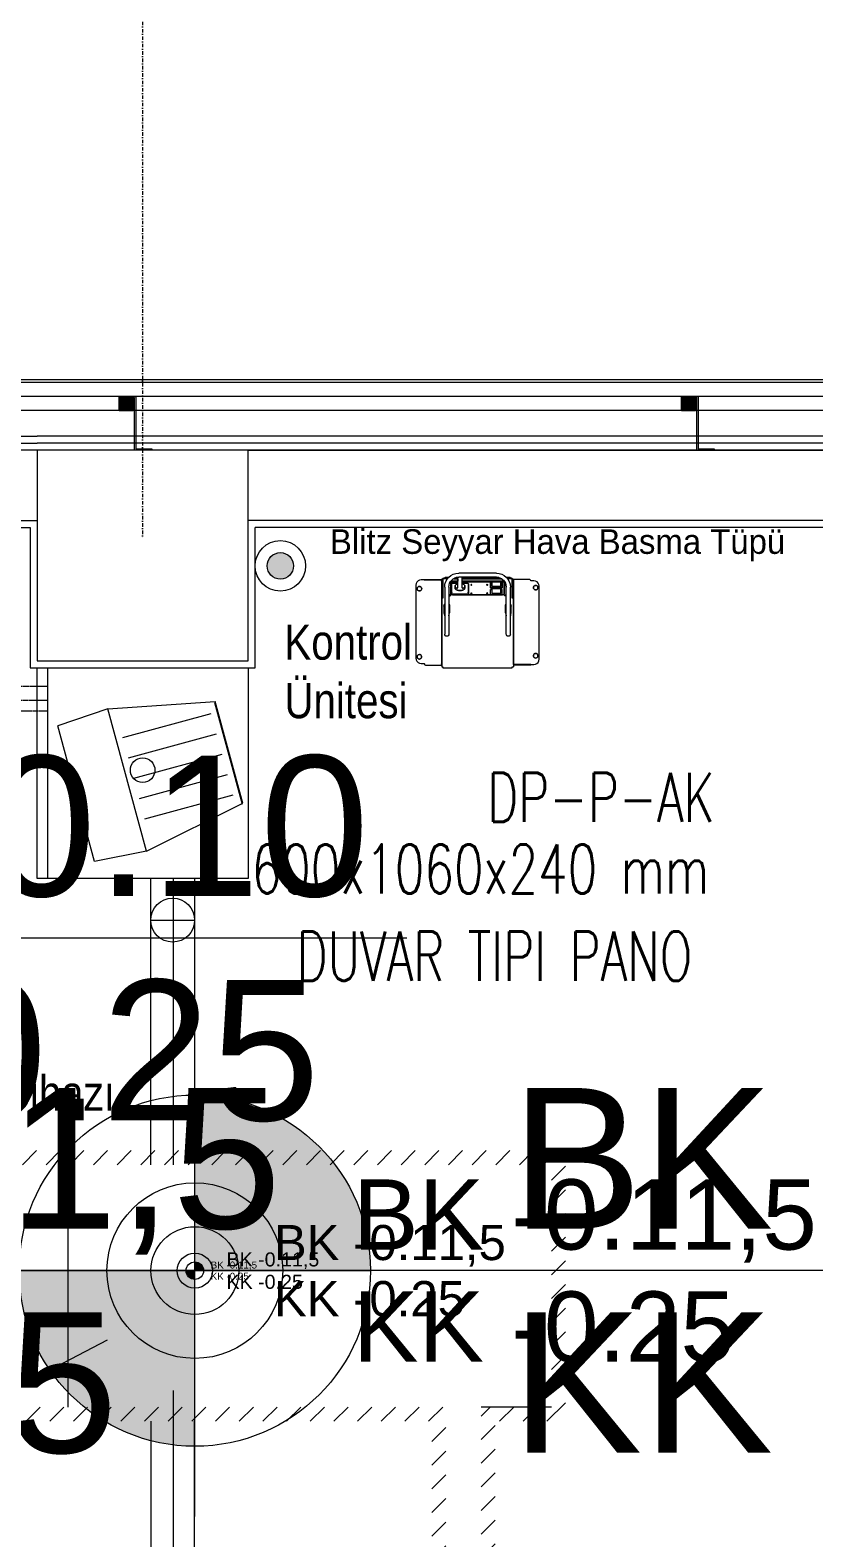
# Model space of a CAD drawing. Extents: x -1907 to 11890, y 0 to 8298.
# Drawn here: x 2473.1 to 2696, y 3476.2 to 3905.5 of the extents above; entities that cross this region are included whole.
import ezdxf
from ezdxf.enums import TextEntityAlignment as Align

# ---------------------------------------------------------------- set-up
doc = ezdxf.new("R2010")
doc.units = 0
doc.header["$MEASUREMENT"] = 0
for name, pattern in [('DASHDOT', [1, 0.5, -0.25, 0, -0.25]), ('DOT2', [0.125, 0, -0.125]), ('HIDDEN', [0.375, 0.25, -0.125])]:
    doc.linetypes.add(name, pattern=pattern)
doc.layers.get('0').update_dxf_attribs({"color": 9, "lineweight": 9})
for name, color, linetype, lineweight in [('00', 9, 'Continuous', 9), ('01', 9, 'Continuous', 9), ('06D', 9, 'Continuous', 9), ('10', 9, 'Continuous', 9), ('14', 9, 'Continuous', 9), ('20', 9, 'DOT2', 9), ('21', 9, 'Continuous', 9), ('21 @ 1 (1)', 9, 'Continuous', 9), ('21 @ 10 (1)', 9, 'Continuous', 9), ('21 @ 10 (2)', 9, 'Continuous', 9), ('21 @ 2 (1)', 9, 'Continuous', 9), ('21 @ 20', 9, 'Continuous', 9), ('21 @ 5 (1)', 9, 'Continuous', 9), ('21 @ 5 (2)', 9, 'Continuous', 9), ('24', 9, 'DASHDOT', 9), ('32-ekipman', 8, 'Continuous', 9), ('33', 9, 'BATTING', 9), ('40A', 9, 'Continuous', 9), ('E-AYDINLATMA VE PRİZ PANOSU', 7, 'Continuous', 30)]:
    doc.layers.add(name, color=color, linetype=linetype, lineweight=lineweight)
doc.styles.add('Arial', font='arial.ttf', dxfattribs={"height": 2.5})
doc.styles.add('E-YAZI', font='txttw.shx')
doc.styles.add('MuuM_TEXT-STANDART', font='ARIALN.TTF')
doc.linetypes.add('BATTING', pattern='A,0.0001,-0.1,[134,ltypeshp.shx,S=0.1,R=0,X=-0.1,Y=0],-0.2,[134,ltypeshp.shx,S=0.1,R=180,X=0.1,Y=0],-0.1', length=0.4001)

# ---------------------------------------------------------------- blocks, each defined once
blk = doc.blocks.new('0a_elevationtarget-p')
h = blk.add_hatch(color=256)
h.paths.add_polyline_path([(2.5, 0, 0.414214), (0, 2.5), (0, 0)])
h.paths.add_polyline_path([(0, 0), (-2.5, 0, 0.414214), (0, -2.5)])
blk.add_line((0, -3.5), (0, 3.5))
blk.add_lwpolyline([(16.605, 0), (-4, 0)])
blk.add_circle((0, 0), 2.5)
at = {"layer": '40A'}
blk.add_lwpolyline([(-2.5, 0), (2.5, 0)], dxfattribs=at)
at = {"style": 'Arial'}
blk.add_attdef('BITMISKOT', text='', height=2, dxfattribs=at).set_placement((4.5, 0), align=Align.BOTTOM_LEFT)
blk.add_attdef('KABAKOT', text='', height=2, dxfattribs=at).set_placement((4.5, -0.592), align=Align.TOP_LEFT)
blk = doc.blocks.new('*U955')
at = {"layer": '21 @ 1 (1)'}
blk.add_blockref('0a_elevationtarget-p', (2248.09, 3646.88), dxfattribs=at).add_auto_attribs({'BITMISKOT': 'BK +0.10', 'KABAKOT': 'KK -0.25'})
at = {"layer": '21 @ 10 (1)', "xscale": 10, "yscale": 10, "zscale": 10}
blk.add_blockref('0a_elevationtarget-p', (2248.09, 3646.88), dxfattribs=at).add_auto_attribs({'BITMISKOT': 'BK +0.10', 'KABAKOT': 'KK -0.25'})
at = {"layer": '21 @ 10 (2)', "xscale": 10, "yscale": 10, "zscale": 10}
blk.add_blockref('0a_elevationtarget-p', (2248.09, 3646.88), dxfattribs=at).add_auto_attribs({'BITMISKOT': 'BK +0.10', 'KABAKOT': 'KK -0.25'})
at = {"layer": '21 @ 2 (1)', "xscale": 2, "yscale": 2, "zscale": 2}
blk.add_blockref('0a_elevationtarget-p', (2248.09, 3646.88), dxfattribs=at).add_auto_attribs({'BITMISKOT': 'BK +0.10', 'KABAKOT': 'KK -0.25'})
at = {"layer": '21 @ 20', "xscale": 20, "yscale": 20, "zscale": 20}
blk.add_blockref('0a_elevationtarget-p', (2248.09, 3646.88), dxfattribs=at).add_auto_attribs({'BITMISKOT': 'BK +0.10', 'KABAKOT': 'KK -0.25'})
at = {"layer": '21 @ 5 (1)', "xscale": 5, "yscale": 5, "zscale": 5}
blk.add_blockref('0a_elevationtarget-p', (2248.09, 3646.88), dxfattribs=at).add_auto_attribs({'BITMISKOT': 'BK +0.10', 'KABAKOT': 'KK -0.25'})
at = {"layer": '21 @ 5 (2)', "xscale": 5, "yscale": 5, "zscale": 5}
blk.add_blockref('0a_elevationtarget-p', (2248.09, 3646.88), dxfattribs=at).add_auto_attribs({'BITMISKOT': 'BK +0.10', 'KABAKOT': 'KK -0.25'})
blk = doc.blocks.new('p-s-profil')
at = {"layer": '10'}
blk.add_lwpolyline([(9, 15.3), (4.6, 15.3), (4.6, 0.4), (0, 0.4), (0, 0), (5, 0), (5, 14.9), (9, 14.9), (9, 15.3)], dxfattribs=at)
blk.add_lwpolyline([(9, 15.3), (4.6, 15.3), (4.6, 0.4), (0, 0.4), (0, 0), (5, 0), (5, 14.9), (9, 14.9), (9, 15.3)], dxfattribs=at)
blk = doc.blocks.new('p-kutu_profil_40x40')
h = blk.add_hatch(color=256)
h.dxf.hatch_style = 1
h.paths.add_polyline_path([(0, 0), (4, 0), (4, 4), (0, 4)])
h = blk.add_hatch(color=255)
h.dxf.hatch_style = 1
h.paths.add_polyline_path([(0, 0), (4, 0), (4, 4), (0, 4)])
blk.add_lwpolyline([(0, 0), (4, 0), (4, 4), (0, 4)], close=True)
at = {"layer": '10'}
for points in [[(0, 4), (4, 4), (4, 0), (0, 0)], [(0, 4), (4, 4), (4, 0), (0, 0)], [(0, 0), (4, 0), (4, 4), (0, 4)], [(0.3, 3.7), (3.7, 3.7), (3.7, 0.3), (0.3, 0.3)], [(0.3, 3.7), (3.7, 3.7), (3.7, 0.3), (0.3, 0.3)]]:
    blk.add_lwpolyline(points, close=True, dxfattribs=at)
blk = doc.blocks.new('p-mekanik_arackabul_eleman2')
for p, q in [((-24.75, 26.24), (-24.67, 26.74)), ((-24.75, 25.57), (-24.75, 26.24)), ((-23.25, 27.74), (-2.45, 27.75)), ((-22.86, 26.96), (-22.9, 26.74)), ((-21.64, 26.53), (-21.6, 26.74)), ((-3.46, 26.96), (-3.5, 26.75)), ((-2.24, 26.54), (-2.2, 26.75)), ((-0.95, 26.25), (-0.95, 25.43)), ((-24.75, 25.35), (-24.9, 25.35)), ((-24.9, 25.35), (-24.9, 20.32)), ((-24.75, 25.38), (-24.75, 25.57)), ((-24.72, 20.4), (-24.75, 25.38)), ((-24.75, 25.34), (-24.75, 20.4)), ((-0.95, 25.43), (-0.95, 25.34)), ((-0.5, 24.9), (-0.5, 20.4)), ((-25.4, 18.49), (-25.4, 19.45)), ((-25.1, 20.1), (-19.54, 20.1)), ((-25.1, 18.74), (-25.1, 20.1)), ((-24.8, 20.4), (0, 20.4)), ((-24.8, 20.4), (-24.8, 20.2)), ((-24.8, 20.2), (-19.54, 20.2)), ((-24.41, 17.3), (-24.41, 15.85)), ((-24.4, 20.45), (-0.9, 20.45)), ((-24.24, 17.3), (-24.24, 15.85)), ((-24.16, 17.45), (-24.16, 15.85)), ((-20.82, 17.8), (-24.14, 17.8)), ((-23.69, 15.95), (-23.69, 17.51)), ((-23.59, 17.6), (-20.68, 17.6)), ((-22.7, 19.55), (-9.31, 19.55)), ((-22.7, 18.35), (-9.3, 18.35)), ((-20.68, 12.8), (-20.68, 17.6)), ((-20.55, 3.1), (-20.55, 17.3)), ((-20.31, 18.24), (-20.31, 18.16)), ((-20.28, 17.99), (-20.25, 17.95)), ((-19.54, 20.1), (-19.54, 20.4)), ((-17.3, 19.75), (-15.4, 19.75)), ((-17.3, 18.15), (-15.4, 18.15)), ((-15.4, 19.55), (-15.4, 19.75)), ((-15.4, 19.75), (-14.5, 19.55)), ((-15.4, 18.15), (-15.4, 18.35)), ((-14.5, 18.35), (-15.4, 18.15)), ((0, 20.4), (0, 20.1)), ((0, 20.1), (0.3, 20.1)), ((0.3, 20.1), (0.3, 0.3)), ((-26.7, 4.85), (-26.7, 15.55)), ((-25.5, 4.85), (-25.5, 15.55)), ((-22.57, 14.55), (-25.5, 14.55)), ((-22.57, 15.85), (-25.47, 15.85)), ((-25.4, 15.85), (-25.4, 16.25)), ((-25.4, 4.15), (-25.4, 14.55)), ((-25.1, 15.85), (-25.1, 16.99)), ((-25.1, 3.41), (-25.1, 14.55)), ((-24.41, 14.55), (-24.41, 3.1)), ((-24.24, 14.55), (-24.24, 3.1)), ((-24.16, 14.55), (-24.16, 6.1)), ((-23.69, 12.89), (-23.69, 14.45)), ((-22.48, 16.6), (-22.98, 16.6)), ((-22.48, 13.8), (-22.98, 13.8)), ((-23.59, 12.8), (-20.68, 12.8)), ((-24.24, 6.06), (-24.24, 6.05)), ((-24.24, 3.65), (-24.24, 6.05)), ((-24.19, 6.1), (-22.95, 6.1)), ((-24.04, 6.49), (-24.04, 6.1)), ((-22.46, 6.5), (-24.03, 6.5)), ((-22.92, 3.65), (-22.92, 6.05)), ((-22.46, 6.5), (-22.46, 3.2)), ((-22.21, 6.06), (-22.21, 6.05)), ((-22.21, 3.65), (-22.21, 6.05)), ((-22.16, 6.1), (-20.92, 6.1)), ((-20.55, 6.5), (-22.01, 6.5)), ((-22.01, 6.49), (-22.01, 6.1)), ((-20.9, 3.65), (-20.9, 6.05)), ((-25.4, 0.95), (-25.4, 1.91)), ((-25.1, 0.3), (-25.1, 1.66)), ((-19.54, 0.3), (-25.1, 0.3)), ((-24.9, -4.5), (-24.9, 0.08)), ((-24.8, 0.2), (-19.54, 0.2)), ((-24.8, 0), (-24.8, 0.2)), ((-24.8, 0), (0, 0)), ((-24.19, 3.6), (-22.95, 3.6)), ((-24.16, 3.6), (-24.16, 2.95)), ((-24.14, 2.6), (-20.82, 2.6)), ((-23.98, 2.6), (-24.06, 2.62)), ((-24.04, 3.6), (-24.04, 3.21)), ((-22.46, 3.2), (-24.03, 3.2)), ((-9.3, 2.05), (-22.7, 2.05)), ((-9.3, 0.85), (-22.7, 0.85)), ((-22.16, 3.6), (-20.92, 3.6)), ((-22.01, 3.6), (-22.01, 3.21)), ((-20.55, 3.2), (-22.01, 3.2)), ((-20.31, 2.24), (-20.31, 2.16)), ((-19.54, 0), (-19.54, 0.3)), ((-15.4, 2.25), (-17.3, 2.25)), ((-15.4, 0.65), (-17.3, 0.65)), ((-15.4, 2.25), (-15.4, 2.05)), ((-15.4, 2.25), (-14.5, 2.05)), ((-15.4, 0.85), (-15.4, 0.65)), ((-14.5, 0.85), (-15.4, 0.65)), ((-0.5, -4.95), (-0.5, 0)), ((0.3, 0.3), (0, 0.3)), ((0, 0.3), (0, 0)), ((-0.9, -0.05), (-24.4, -0.05)), ((-0.68, -0.02), (-0.65, -4.98)), ((-0.65, -4.94), (-0.65, -0.02)), ((-24.45, -5.03), (-24.45, -4.94)), ((-24.45, -5.85), (-24.45, -5.03)), ((-23.16, -6.14), (-23.2, -6.35)), ((-2.15, -7.34), (-22.95, -7.35)), ((-21.94, -6.56), (-21.9, -6.35)), ((-3.76, -6.13), (-3.8, -6.34)), ((-2.54, -6.56), (-2.5, -6.34)), ((-0.65, -5.84), (-0.73, -6.34)), ((-0.65, -4.95), (-0.5, -4.95)), ((-0.65, -4.98), (-0.65, -5.17)), ((-0.65, -5.17), (-0.65, -5.84))]:
    blk.add_line(p, q)
for points in [[(-24.67, 26.74), (-24.46, 27.12), (-24.13, 27.46), (-23.71, 27.67), (-23.25, 27.74)], [(-22.9, 26.74), (-22.87, 26.54), (-22.78, 26.36), (-22.63, 26.22), (-22.45, 26.13), (-22.25, 26.09), (-22.05, 26.13), (-21.87, 26.22), (-21.72, 26.36), (-21.64, 26.53)], [(-21.6, 26.74), (-21.63, 26.94), (-21.72, 27.13), (-21.87, 27.27), (-22.05, 27.36), (-22.25, 27.39), (-22.45, 27.36), (-22.63, 27.27), (-22.78, 27.13), (-22.86, 26.96)], [(-3.5, 26.75), (-3.47, 26.55), (-3.38, 26.37), (-3.23, 26.22), (-3.05, 26.13), (-2.85, 26.1), (-2.65, 26.13), (-2.47, 26.22), (-2.33, 26.37), (-2.24, 26.54)], [(-2.2, 26.75), (-2.23, 26.95), (-2.33, 27.13), (-2.47, 27.28), (-2.65, 27.37), (-2.85, 27.4), (-3.05, 27.37), (-3.23, 27.28), (-3.38, 27.13), (-3.46, 26.96)], [(-2.45, 27.75), (-1.99, 27.68), (-1.57, 27.46), (-1.24, 27.13), (-1.02, 26.71), (-0.95, 26.25)], [(-0.95, 25.34), (-0.81, 25.32), (-0.69, 25.26), (-0.59, 25.16), (-0.52, 25.04), (-0.5, 24.9)], [(-24.41, 17.3), (-24.4, 17.45), (-24.36, 17.59), (-24.3, 17.7), (-24.23, 17.78), (-24.14, 17.8)], [(-24.24, 17.3), (-24.23, 17.45), (-24.19, 17.59), (-24.13, 17.7)], [(-24.11, 17.73), (-24.14, 17.6), (-24.16, 17.45)], [(-24.13, 17.7), (-24.06, 17.78), (-23.98, 17.8)], [(-23.69, 17.51), (-23.68, 17.53), (-23.67, 17.56), (-23.65, 17.58), (-23.63, 17.6), (-23.59, 17.6)], [(-23.66, 17.4), (-23.68, 17.45), (-23.69, 17.5), (-23.69, 17.51)], [(-21.3, 17.4), (-21.26, 17.45), (-21.22, 17.5), (-21.18, 17.53), (-21.14, 17.56), (-21.1, 17.58), (-21.06, 17.6), (-21.02, 17.6)], [(-20.82, 17.8), (-20.74, 17.78), (-20.66, 17.7), (-20.6, 17.59), (-20.56, 17.45), (-20.55, 17.3)], [(-20.47, 18.35), (-20.49, 18.31), (-20.5, 18.2)], [(-20.5, 18.2), (-20.49, 18.09), (-20.45, 17.99), (-20.4, 17.92), (-20.34, 17.9)], [(-20.34, 17.9), (-20.28, 17.92), (-20.22, 17.99), (-20.19, 18.09), (-20.18, 18.2)], [(-20.3, 18.35), (-20.32, 18.31), (-20.33, 18.2)], [(-20.33, 18.2), (-20.32, 18.09), (-20.28, 17.99)], [(-20.29, 18.35), (-20.3, 18.31), (-20.31, 18.24)], [(-20.31, 18.16), (-20.3, 18.09), (-20.28, 18.02), (-20.25, 17.97), (-20.24, 17.96)], [(-20.18, 18.2), (-20.19, 18.31), (-20.2, 18.35)], [(-23.53, 16.15), (-23.58, 16.08), (-23.62, 16.01), (-23.68, 15.96), (-23.73, 15.91), (-23.79, 15.88), (-23.85, 15.86), (-23.9, 15.85)], [(-23.53, 14.25), (-23.58, 14.32), (-23.62, 14.39), (-23.68, 14.44), (-23.73, 14.49), (-23.79, 14.52), (-23.85, 14.54), (-23.9, 14.55)], [(-23.66, 13), (-23.68, 12.95), (-23.69, 12.9), (-23.69, 12.89)], [(-23.69, 12.89), (-23.68, 12.87), (-23.67, 12.84), (-23.65, 12.82), (-23.63, 12.8), (-23.59, 12.8)], [(-23.53, 16.15), (-23.46, 16.28), (-23.38, 16.39), (-23.28, 16.48), (-23.19, 16.55), (-23.09, 16.59), (-22.98, 16.6)], [(-22.98, 13.8), (-23.09, 13.81), (-23.19, 13.85), (-23.28, 13.92), (-23.38, 14.01), (-23.46, 14.12), (-23.53, 14.25)], [(-22.98, 16.6), (-22.88, 16.59), (-22.78, 16.55), (-22.68, 16.48), (-22.59, 16.39), (-22.51, 16.28), (-22.43, 16.15)], [(-22.43, 14.25), (-22.51, 14.12), (-22.59, 14.01), (-22.68, 13.92), (-22.78, 13.85), (-22.88, 13.81), (-22.98, 13.8)], [(-22.43, 16.15), (-22.41, 16.08), (-22.4, 16.01), (-22.41, 15.96), (-22.44, 15.91), (-22.47, 15.88), (-22.52, 15.86), (-22.57, 15.85)], [(-22.43, 14.25), (-22.41, 14.32), (-22.4, 14.39), (-22.41, 14.44), (-22.44, 14.49), (-22.47, 14.52), (-22.52, 14.54), (-22.57, 14.55)], [(-22.48, 16.6), (-22.36, 16.58), (-22.24, 16.53), (-22.14, 16.45), (-22.04, 16.33), (-21.95, 16.19), (-21.87, 16.02), (-21.81, 15.84), (-21.76, 15.63), (-21.74, 15.42)], [(-22.24, 13.87), (-22.36, 13.82), (-22.48, 13.8)], [(-21.74, 15.42), (-21.73, 15.2), (-21.74, 14.98), (-21.76, 14.77), (-21.81, 14.56), (-21.87, 14.38), (-21.95, 14.21), (-22.04, 14.07), (-22.14, 13.95), (-22.24, 13.87)], [(-21.3, 13), (-21.26, 12.95), (-21.22, 12.9), (-21.18, 12.87), (-21.14, 12.84), (-21.1, 12.82), (-21.06, 12.8), (-21.02, 12.8)], [(-23.35, 12.08), (-23.36, 12.08), (-23.39, 12.06), (-23.4, 12.03), (-23.42, 11.99), (-23.42, 11.95)], [(-23.42, 11.95), (-23.42, 11.91), (-23.4, 11.87), (-23.39, 11.84), (-23.36, 11.82), (-23.35, 11.82)], [(-23.28, 11.95), (-23.29, 11.99), (-23.3, 12.03), (-23.32, 12.06), (-23.34, 12.08), (-23.35, 12.08)], [(-23.35, 11.82), (-23.34, 11.82), (-23.32, 11.84), (-23.3, 11.87), (-23.29, 11.91), (-23.28, 11.95)], [(-20.94, 12.08), (-20.95, 12.08), (-20.97, 12.06), (-20.99, 12.03), (-21, 11.99), (-21.01, 11.95)], [(-21.01, 11.95), (-21, 11.91), (-20.99, 11.87), (-20.97, 11.84), (-20.95, 11.82), (-20.94, 11.82)], [(-20.87, 11.95), (-20.87, 11.99), (-20.88, 12.03), (-20.9, 12.06), (-20.93, 12.08), (-20.94, 12.08)], [(-20.94, 11.82), (-20.93, 11.82), (-20.9, 11.84), (-20.88, 11.87), (-20.87, 11.91), (-20.87, 11.95)], [(-24.19, 6.1), (-24.2, 6.1), (-24.21, 6.09), (-24.22, 6.08), (-24.23, 6.07), (-24.24, 6.06)], [(-24.03, 6.5), (-24.04, 6.5), (-24.04, 6.5), (-24.04, 6.49), (-24.04, 6.49)], [(-24.04, 6.49), (-24.04, 6.49), (-24.04, 6.48)], [(-23.35, 7.58), (-23.36, 7.58), (-23.39, 7.56), (-23.4, 7.53), (-23.42, 7.49), (-23.42, 7.45)], [(-23.42, 7.45), (-23.42, 7.41), (-23.4, 7.37), (-23.39, 7.34), (-23.36, 7.32), (-23.35, 7.32)], [(-23.28, 7.45), (-23.29, 7.49), (-23.3, 7.53), (-23.32, 7.56), (-23.34, 7.58), (-23.35, 7.58)], [(-23.35, 7.32), (-23.34, 7.32), (-23.32, 7.34), (-23.3, 7.37), (-23.29, 7.41), (-23.28, 7.45)], [(-22.95, 6.1), (-22.94, 6.1), (-22.93, 6.09), (-22.93, 6.08), (-22.92, 6.07), (-22.92, 6.05)], [(-22.69, 6.5), (-22.7, 6.5), (-22.7, 6.5), (-22.71, 6.49), (-22.72, 6.49), (-22.72, 6.48)], [(-22.16, 6.1), (-22.17, 6.1), (-22.19, 6.09), (-22.2, 6.08), (-22.21, 6.07), (-22.21, 6.06)], [(-22.01, 6.5), (-22.01, 6.5), (-22.01, 6.5), (-22.01, 6.49), (-22.01, 6.49)], [(-22.01, 6.49), (-22.01, 6.49), (-22.01, 6.48)], [(-20.94, 7.58), (-20.95, 7.58), (-20.97, 7.56), (-20.99, 7.53), (-21, 7.49), (-21.01, 7.45)], [(-21.01, 7.45), (-21, 7.41), (-20.99, 7.37), (-20.97, 7.34), (-20.95, 7.32), (-20.94, 7.32)], [(-20.87, 7.45), (-20.87, 7.49), (-20.88, 7.53), (-20.9, 7.56), (-20.93, 7.58), (-20.94, 7.58)], [(-20.94, 7.32), (-20.93, 7.32), (-20.9, 7.34), (-20.88, 7.37), (-20.87, 7.41), (-20.87, 7.45)], [(-20.92, 6.1), (-20.91, 6.1), (-20.91, 6.09), (-20.9, 6.08), (-20.9, 6.07), (-20.9, 6.05)], [(-20.66, 6.5), (-20.67, 6.5), (-20.68, 6.5), (-20.68, 6.49), (-20.69, 6.49), (-20.69, 6.48)], [(-24.14, 2.6), (-24.23, 2.62), (-24.3, 2.7), (-24.36, 2.81), (-24.4, 2.95), (-24.41, 3.1)], [(-24.19, 3.6), (-24.2, 3.6), (-24.21, 3.61), (-24.22, 3.62), (-24.23, 3.63), (-24.24, 3.64), (-24.24, 3.65)], [(-24.06, 2.62), (-24.13, 2.7), (-24.19, 2.81), (-24.23, 2.95), (-24.24, 3.1)], [(-24.16, 2.95), (-24.14, 2.8), (-24.11, 2.67)], [(-24.04, 3.21), (-24.04, 3.21), (-24.04, 3.22)], [(-24.03, 3.2), (-24.04, 3.2), (-24.04, 3.2), (-24.04, 3.21), (-24.04, 3.21)], [(-22.92, 3.65), (-22.92, 3.63), (-22.93, 3.62), (-22.93, 3.61), (-22.94, 3.6), (-22.95, 3.6)], [(-22.69, 3.2), (-22.7, 3.2), (-22.7, 3.2), (-22.71, 3.21), (-22.72, 3.21), (-22.72, 3.22)], [(-22.16, 3.6), (-22.17, 3.6), (-22.19, 3.61), (-22.2, 3.62), (-22.21, 3.63), (-22.21, 3.64), (-22.21, 3.65)], [(-22.01, 3.21), (-22.01, 3.21), (-22.01, 3.22)], [(-22.01, 3.2), (-22.01, 3.2), (-22.01, 3.2), (-22.01, 3.21), (-22.01, 3.21)], [(-20.9, 3.65), (-20.9, 3.63), (-20.9, 3.62), (-20.91, 3.61), (-20.91, 3.6), (-20.92, 3.6)], [(-20.55, 3.1), (-20.56, 2.95), (-20.6, 2.81), (-20.66, 2.7), (-20.74, 2.62), (-20.82, 2.6)], [(-20.66, 3.2), (-20.67, 3.2), (-20.68, 3.2), (-20.68, 3.21), (-20.69, 3.21), (-20.69, 3.22)], [(-20.34, 2.5), (-20.4, 2.48), (-20.45, 2.41), (-20.49, 2.31), (-20.5, 2.2)], [(-20.5, 2.2), (-20.49, 2.09), (-20.47, 2.05)], [(-20.18, 2.2), (-20.19, 2.31), (-20.22, 2.41), (-20.28, 2.48), (-20.34, 2.5)], [(-20.25, 2.45), (-20.28, 2.41), (-20.32, 2.31), (-20.33, 2.2)], [(-20.33, 2.2), (-20.32, 2.09), (-20.3, 2.05)], [(-20.24, 2.44), (-20.25, 2.43), (-20.28, 2.38), (-20.3, 2.31), (-20.31, 2.24)], [(-20.31, 2.16), (-20.3, 2.09), (-20.29, 2.05)], [(-20.2, 2.05), (-20.19, 2.09), (-20.18, 2.2)], [(-24.45, -4.94), (-24.59, -4.92), (-24.71, -4.86), (-24.81, -4.76), (-24.88, -4.64), (-24.9, -4.5)], [(-22.95, -7.35), (-23.41, -7.28), (-23.83, -7.06), (-24.16, -6.73), (-24.38, -6.31), (-24.45, -5.85)], [(-23.2, -6.35), (-23.17, -6.55), (-23.08, -6.73), (-22.93, -6.88), (-22.75, -6.97), (-22.55, -7), (-22.35, -6.97), (-22.17, -6.88), (-22.02, -6.73), (-21.94, -6.56)], [(-21.9, -6.35), (-21.93, -6.15), (-22.02, -5.97), (-22.17, -5.82), (-22.35, -5.73), (-22.55, -5.7), (-22.75, -5.73), (-22.93, -5.82), (-23.08, -5.97), (-23.16, -6.14)], [(-3.8, -6.34), (-3.77, -6.54), (-3.67, -6.73), (-3.53, -6.87), (-3.35, -6.96), (-3.15, -6.99), (-2.95, -6.96), (-2.77, -6.87), (-2.62, -6.73), (-2.54, -6.56)], [(-2.5, -6.34), (-2.53, -6.14), (-2.62, -5.96), (-2.77, -5.82), (-2.95, -5.73), (-3.15, -5.69), (-3.35, -5.73), (-3.53, -5.82), (-3.67, -5.96), (-3.76, -6.13)], [(-0.73, -6.34), (-0.94, -6.72), (-1.27, -7.06), (-1.69, -7.27), (-2.15, -7.34)]]:
    blk.add_lwpolyline(points)
for points in [[(-22.86, 26.96), (-22.78, 27.13), (-22.63, 27.27), (-22.45, 27.36), (-22.25, 27.39), (-22.05, 27.36), (-21.87, 27.27), (-21.72, 27.13), (-21.63, 26.94), (-21.6, 26.74), (-21.64, 26.53), (-21.72, 26.36), (-21.87, 26.22), (-22.05, 26.13), (-22.25, 26.09), (-22.45, 26.13), (-22.63, 26.22), (-22.78, 26.36), (-22.87, 26.54), (-22.9, 26.74)], [(-3.5, 26.75), (-3.46, 26.96), (-3.38, 27.13), (-3.23, 27.28), (-3.05, 27.37), (-2.85, 27.4), (-2.65, 27.37), (-2.47, 27.28), (-2.33, 27.13), (-2.23, 26.95), (-2.2, 26.75), (-2.24, 26.54), (-2.33, 26.37), (-2.47, 26.22), (-2.65, 26.13), (-2.85, 26.1), (-3.05, 26.13), (-3.23, 26.22), (-3.38, 26.37), (-3.47, 26.55)], [(-24.06, 17.78), (-24.13, 17.7), (-24.22, 17.53), (-24.23, 17.45), (-24.17, 17.67), (-24.11, 17.73), (-24.1, 17.77), (-24.1, 17.76)], [(-23.59, 17.6), (-20.68, 17.6), (-20.68, 12.8), (-23.68, 12.8), (-23.69, 12.92), (-23.69, 12.93), (-23.69, 14.45), (-23.73, 14.49), (-23.82, 14.54), (-23.85, 14.54), (-23.73, 14.5), (-23.6, 14.36), (-23.53, 14.25), (-23.46, 14.12), (-23.38, 14.01), (-23.28, 13.92), (-23.19, 13.85), (-23.09, 13.81), (-22.98, 13.8), (-22.88, 13.81), (-22.78, 13.85), (-22.68, 13.92), (-22.59, 14.01), (-22.51, 14.12), (-22.43, 14.25), (-22.41, 14.32), (-22.4, 14.39), (-22.41, 14.44), (-22.46, 14.54), (-22.52, 14.54), (-22.42, 14.5), (-22.39, 14.36), (-22.43, 14.25), (-22.54, 14.05), (-22.73, 13.87), (-22.91, 13.8), (-22.48, 13.8), (-22.36, 13.82), (-22.24, 13.87), (-22.14, 13.95), (-22.04, 14.07), (-21.95, 14.21), (-21.87, 14.38), (-21.81, 14.56), (-21.76, 14.77), (-21.74, 14.98), (-21.73, 15.2), (-21.74, 15.42), (-21.76, 15.63), (-21.81, 15.84), (-21.87, 16.02), (-21.95, 16.19), (-22.04, 16.33), (-22.14, 16.45), (-22.24, 16.53), (-22.36, 16.58), (-22.48, 16.6), (-22.91, 16.6), (-22.73, 16.53), (-22.54, 16.35), (-22.41, 16.11), (-22.39, 15.95), (-22.44, 15.91), (-22.41, 15.96), (-22.4, 16.01), (-22.41, 16.08), (-22.43, 16.15), (-22.51, 16.28), (-22.59, 16.39), (-22.68, 16.48), (-22.78, 16.55), (-22.88, 16.59), (-22.98, 16.6), (-23.09, 16.59), (-23.19, 16.55), (-23.28, 16.48), (-23.38, 16.39), (-23.46, 16.28), (-23.53, 16.15), (-23.6, 16.04), (-23.73, 15.9), (-23.79, 15.88), (-23.73, 15.91), (-23.69, 15.95), (-23.69, 17.59)], [(-21.14, 17.56), (-21.18, 17.53), (-21.25, 17.48), (-21.26, 17.45), (-21.19, 17.54)], [(-20.31, 18.24), (-20.31, 18.16), (-20.3, 18.09), (-20.28, 18.02), (-20.25, 17.97), (-20.24, 17.96), (-20.22, 17.99), (-20.19, 18.09), (-20.17, 18.26), (-20.19, 18.31), (-20.17, 18.14), (-20.24, 17.94), (-20.37, 17.89), (-20.48, 18.02), (-20.49, 18.09), (-20.45, 17.99), (-20.4, 17.92), (-20.34, 17.9), (-20.28, 17.92), (-20.26, 17.94), (-20.34, 18.14), (-20.32, 18.31), (-20.29, 18.38)], [(-20.47, 18.35), (-20.48, 18.35), (-20.49, 18.31)], [(-21.22, 12.9), (-21.14, 12.83), (-21.1, 12.82), (-21.19, 12.86)], [(-23.26, 11.98), (-23.3, 11.87), (-23.35, 11.78), (-23.44, 11.92), (-23.4, 12.03), (-23.35, 12.12)], [(-20.94, 11.78), (-21.03, 11.92), (-20.99, 12.03), (-20.94, 12.12), (-20.85, 11.98), (-20.88, 11.87)], [(-24.24, 3.6), (-24.24, 3.6), (-24.24, 3.65), (-24.24, 3.64), (-24.23, 3.63), (-24.22, 3.62), (-24.21, 3.61), (-24.2, 3.6), (-24.19, 3.6), (-22.95, 3.6), (-22.94, 3.6), (-22.93, 3.61), (-22.93, 3.62), (-22.92, 3.64), (-22.92, 3.65), (-22.93, 3.6), (-24.04, 3.6), (-24.04, 3.21), (-24.04, 3.2), (-24.04, 3.2), (-24.03, 3.2), (-22.46, 3.2), (-22.46, 6.5), (-24.03, 6.5), (-24.04, 6.5), (-24.04, 6.49), (-24.04, 6.49), (-24.04, 6.5), (-22.46, 6.5), (-22.46, 3.2), (-24.04, 3.2), (-24.04, 3.6), (-24.16, 3.6), (-24.16, 3.56), (-24.24, 3.63)], [(-24.16, 6.1), (-24.16, 6.14), (-24.2, 6.1)], [(-23.26, 7.48), (-23.3, 7.37), (-23.35, 7.28), (-23.44, 7.42), (-23.4, 7.53), (-23.35, 7.62)], [(-22.01, 6.5), (-22.01, 6.5), (-22.01, 6.5), (-22.01, 6.49), (-22.01, 6.49), (-22.01, 6.1), (-20.9, 6.1), (-20.9, 3.6), (-22.01, 3.6), (-22.01, 3.21), (-22.01, 3.2), (-22.01, 3.2), (-22.01, 3.2), (-22.01, 3.2), (-22.01, 3.6), (-22.21, 3.6), (-22.21, 6.1), (-22.01, 6.1), (-22.01, 6.49), (-22.01, 6.5)], [(-20.85, 7.48), (-20.88, 7.37), (-20.94, 7.28), (-21.03, 7.42), (-20.99, 7.53), (-20.94, 7.62)], [(-24.1, 2.64), (-24.06, 2.62), (-24.11, 2.67)], [(-20.4, 2.48), (-20.45, 2.41), (-20.49, 2.31), (-20.5, 2.14), (-20.49, 2.09), (-20.5, 2.26), (-20.43, 2.46)], [(-20.24, 2.44), (-20.25, 2.45), (-20.26, 2.44), (-20.28, 2.38)], [(-22.55, -5.7), (-22.35, -5.73), (-22.17, -5.82), (-22.02, -5.97), (-21.93, -6.15), (-21.9, -6.35), (-21.94, -6.56), (-22.02, -6.73), (-22.17, -6.88), (-22.35, -6.97), (-22.55, -7), (-22.75, -6.97), (-22.93, -6.88), (-23.08, -6.73), (-23.17, -6.55), (-23.2, -6.35), (-23.16, -6.14), (-23.08, -5.97), (-22.93, -5.82), (-22.75, -5.73)], [(-3.53, -5.82), (-3.35, -5.73), (-3.15, -5.69), (-2.95, -5.73), (-2.77, -5.82), (-2.62, -5.96), (-2.53, -6.14), (-2.5, -6.34), (-2.54, -6.56), (-2.62, -6.73), (-2.77, -6.87), (-2.95, -6.96), (-3.15, -6.99), (-3.35, -6.96), (-3.53, -6.87), (-3.67, -6.73), (-3.77, -6.54), (-3.8, -6.34), (-3.76, -6.13), (-3.67, -5.96)]]:
    blk.add_lwpolyline(points, close=True)
for points in [[(-24.75, 25.31), (-24.72, 20.4, -0.082209), (-24.4, 20.45), (-24.4, 20.45), (-19.54, 20.45), (-19.54, 20.2), (-24.8, 20.2), (-24.8, 20.4), (-24.75, 25.34)], [(-25.1, 16.99), (-25.1, 15.85), (-24.41, 15.85), (-24.41, 17.3), (-24.39, 17.53), (-24.27, 17.76), (-24.14, 17.8), (-20.76, 17.8), (-20.62, 17.67), (-20.56, 17.45), (-20.55, 17.3), (-20.55, 3.1), (-20.57, 2.86), (-20.69, 2.64), (-20.82, 2.6), (-24.2, 2.6), (-24.34, 2.73), (-24.4, 2.95), (-24.41, 3.1), (-24.41, 14.55), (-25.1, 14.55), (-25.1, 3.41, 0.263265), (-22.7, 2.05), (-22.7, 2.05, -0.414214), (-25.5, 4.85), (-25.5, 15.55, -0.136106)], [(-17.83, 19.55, -0.182676), (-17.3, 19.75), (-17.3, 19.75), (-15.4, 19.75), (-14.5, 19.55)], [(-14.5, 0.85), (-15.4, 0.65), (-15.4, 0.85), (-17.83, 0.85, 0.182676), (-17.3, 0.65), (-17.3, 0.65, -0.182676), (-17.83, 0.85)], [(-0.65, -0.02), (-0.65, -4.91), (-0.68, -0.02, -0.056099), (-0.9, -0.05), (-0.9, -0.05, 0.063254)]]:
    blk.add_lwpolyline(points, format="xyb", close=True)
for centre, radius, start, end in [((-22.7, 15.55), 4, 90, 180), ((-22.7, 15.55), 2.8, 90, 180), ((-24.4, 19.45), 1, 113.7864, 180), ((-24.4, 19.45), 1, 90, 107.3759), ((-17.3, 18.95), 0.8, 90, 131.3797), ((-17.3, 18.95), 0.8, 228.5483, 270), ((-9.3, 18.95), 0.6, 270, 90), ((-0.9, 19.45), 1, 72.6241, 90), ((-22.7, 4.85), 4, 180, 270), ((-22.7, 4.85), 2.8, 180, 270), ((-24.4, 0.95), 1, 180, 246.2136), ((-17.3, 1.45), 0.8, 90, 131.4517), ((-17.3, 1.45), 0.8, 228.5483, 270), ((-9.3, 1.45), 0.6, 270, 90), ((-24.4, 0.95), 1, 252.6241, 270), ((-0.9, 0.95), 1, 270, 287.3759)]:
    blk.add_arc(centre, radius, start, end)
blk = doc.blocks.new('A$C44297C4A')
at = {"linetype": 'Continuous', "lineweight": 0}
for p, q in [((0, 42.13), (38.62, 52.58)), ((43.5, 38.36), (38.62, 52.58)), ((2.95, 27.39), (0, 42.14)), ((2.95, 27.39), (43.5, 38.36)), ((43.5, 38.36), (45.54, 7.83)), ((23.75, 30.94), (30.53, 5.85)), ((29.54, 32.51), (36.32, 7.41)), ((35.33, 34.08), (42.12, 8.98)), ((2.95, 27.39), (16.58, 0)), ((12.16, 27.81), (18.95, 2.71)), ((17.96, 29.38), (24.74, 4.28)), ((16.23, 0.08), (45.19, 7.91)), ((16.58, 0), (45.54, 7.83))]:
    blk.add_line(p, q, dxfattribs=at)
blk = doc.blocks.new('p-mekanik_arackabul_ekran3')
for p, q in [((0, 0), (0, 60)), ((0, 60), (60, 60)), ((57, 60), (57, 0)), ((60, 60), (60, 0)), ((60, 0), (0, 0))]:
    blk.add_line(p, q)
at = {"rotation": 270}
blk.add_blockref('A$C44297C4A', (1.53, 55.12), dxfattribs=at)
blk = doc.blocks.new('*U941')
at = {"layer": '21 @ 1 (1)', "xscale": 10, "yscale": 10, "zscale": 10}
blk.add_blockref('0a_elevationtarget-p', (-66395.2, -56020.1), dxfattribs=at).add_auto_attribs({'BITMISKOT': 'BK -0.11,5', 'KABAKOT': 'KK -0.25'})
at = {"layer": '21 @ 10 (1)', "xscale": 100, "yscale": 100, "zscale": 100}
blk.add_blockref('0a_elevationtarget-p', (-66395.2, -56020.1), dxfattribs=at).add_auto_attribs({'BITMISKOT': 'BK -0.11,5', 'KABAKOT': 'KK -0.25'})
at = {"layer": '21 @ 10 (2)', "xscale": 100, "yscale": 100, "zscale": 100}
blk.add_blockref('0a_elevationtarget-p', (-66395.2, -56020.1), dxfattribs=at).add_auto_attribs({'BITMISKOT': 'BK -0.11,5', 'KABAKOT': 'KK -0.25'})
at = {"layer": '21 @ 2 (1)', "xscale": 20, "yscale": 20, "zscale": 20}
blk.add_blockref('0a_elevationtarget-p', (-66395.2, -56020.1), dxfattribs=at).add_auto_attribs({'BITMISKOT': 'BK -0.11,5', 'KABAKOT': 'KK -0.25'})
at = {"layer": '21 @ 20', "xscale": 200, "yscale": 200, "zscale": 200}
blk.add_blockref('0a_elevationtarget-p', (-66395.2, -56020.1), dxfattribs=at).add_auto_attribs({'BITMISKOT': 'BK -0.11,5', 'KABAKOT': 'KK -0.25'})
at = {"layer": '21 @ 5 (1)', "xscale": 50, "yscale": 50, "zscale": 50}
blk.add_blockref('0a_elevationtarget-p', (-66395.2, -56020.1), dxfattribs=at).add_auto_attribs({'BITMISKOT': 'BK -0.11,5', 'KABAKOT': 'KK -0.25'})
at = {"layer": '21 @ 5 (2)', "xscale": 50, "yscale": 50, "zscale": 50}
blk.add_blockref('0a_elevationtarget-p', (-66395.2, -56020.1), dxfattribs=at).add_auto_attribs({'BITMISKOT': 'BK -0.11,5', 'KABAKOT': 'KK -0.25'})
blk = doc.blocks.new('*U945')
at = {"layer": '21 @ 1 (1)', "xscale": 10, "yscale": 10, "zscale": 10}
blk.add_blockref('0a_elevationtarget-p', (-63101.5, -56020.1), dxfattribs=at).add_auto_attribs({'BITMISKOT': 'BK -0.11,5', 'KABAKOT': 'KK -0.25'})
at = {"layer": '21 @ 10 (1)', "xscale": 100, "yscale": 100, "zscale": 100}
blk.add_blockref('0a_elevationtarget-p', (-63101.5, -56020.1), dxfattribs=at).add_auto_attribs({'BITMISKOT': 'BK -0.11,5', 'KABAKOT': 'KK -0.25'})
at = {"layer": '21 @ 10 (2)', "xscale": 100, "yscale": 100, "zscale": 100}
blk.add_blockref('0a_elevationtarget-p', (-63101.5, -56020.1), dxfattribs=at).add_auto_attribs({'BITMISKOT': 'BK -0.11,5', 'KABAKOT': 'KK -0.25'})
at = {"layer": '21 @ 2 (1)', "xscale": 20, "yscale": 20, "zscale": 20}
blk.add_blockref('0a_elevationtarget-p', (-63101.5, -56020.1), dxfattribs=at).add_auto_attribs({'BITMISKOT': 'BK -0.11,5', 'KABAKOT': 'KK -0.25'})
at = {"layer": '21 @ 20', "xscale": 200, "yscale": 200, "zscale": 200}
blk.add_blockref('0a_elevationtarget-p', (-63101.5, -56020.1), dxfattribs=at).add_auto_attribs({'BITMISKOT': 'BK -0.11,5', 'KABAKOT': 'KK -0.25'})
at = {"layer": '21 @ 5 (1)', "xscale": 50, "yscale": 50, "zscale": 50}
blk.add_blockref('0a_elevationtarget-p', (-63101.5, -56020.1), dxfattribs=at).add_auto_attribs({'BITMISKOT': 'BK -0.11,5', 'KABAKOT': 'KK -0.25'})
at = {"layer": '21 @ 5 (2)', "xscale": 50, "yscale": 50, "zscale": 50}
blk.add_blockref('0a_elevationtarget-p', (-63101.5, -56020.1), dxfattribs=at).add_auto_attribs({'BITMISKOT': 'BK -0.11,5', 'KABAKOT': 'KK -0.25'})
blk = doc.blocks.new('p-mek-zemin')
h = blk.add_hatch(color=256)
edge = h.paths.add_edge_path()
edge.add_arc((-62858.2, -54013.3), 37.7, 0, 360)
h = blk.add_hatch()
h.set_pattern_fill('ANSI31', color=256, scale=15, angle=360, style=0)
h.set_pattern_definition([(45, (-68996.216, -61719.7), (-33.67596, 33.67596), [])])
h.paths.add_polyline_path([(-62047.1, -57928.4), (-62047.1, -57158.4), (-62247.1, -57158.4), (-62247.1, -56448.4), (-62047.1, -56448.4), (-62047.1, -55678.4), (-66977.1, -55678.4), (-66977.1, -56448.4), (-62427.1, -56448.4), (-62427.1, -57158.4), (-66977.1, -57158.4), (-66977.1, -57928.4)])
h.paths.add_polyline_path([(-62087.1, -57888.4), (-62087.1, -57198.4), (-62287.1, -57198.4), (-62287.1, -56408.4), (-62087.1, -56408.4), (-62087.1, -55718.4), (-66937.1, -55718.4), (-66937.1, -56408.4), (-62387.1, -56408.4), (-62387.1, -57198.4), (-66937.1, -57198.4), (-66937.1, -57888.4)], flags=16)
for p, q in [((-63227.1, -55718.4), (-63227.1, -54903.8)), ((-63163.4, -54903.8), (-63163.4, -55718.4)), ((-63102.1, -54903.8), (-63102.1, -55718.4)), ((-63227.1, -55022.1), (-63102.1, -55022.1)), ((-63462.1, -56408.4), (-63462.1, -55703.4)), ((-63351, -56217.7), (-64199.5, -56661.5)), ((-63163.4, -56361.8), (-63163.4, -57267.1)), ((-62087.1, -56408.4), (-62287.1, -56408.4)), ((-63227.1, -56448.4), (-63227.1, -57158.4)), ((-63102.1, -57158.4), (-63102.1, -56448.4))]:
    blk.add_line(p, q)
blk.add_lwpolyline([(-62950, -54903.8), (-63550, -54903.8), (-63550, -54303.8), (-62950, -54303.8)], close=True)
for centre, radius in [((-62858.2, -54013.3), 71.8), ((-62858.2, -54013.3), 37.7), ((-63250, -54595), 35), ((-63164.6, -55022.1), 62.5)]:
    blk.add_circle(centre, radius)
at = {"layer": '20', "linetype": 'HIDDEN', "lineweight": 0, "ltscale": 0.5}
for p, q in [((-67180.4, -54356.2), (-63520, -54356.2)), ((-67154.3, -54395.6), (-63520, -54395.6)), ((-67126.9, -54426.2), (-63520, -54426.2))]:
    blk.add_line(p, q, dxfattribs=at)
at = {"yscale": 10, "zscale": 10}
for name, p, xscale, rotation in [('p-mekanik_arackabul_eleman2', (-62195.1, -54300.8), -10, 90), ('p-mekanik_arackabul_ekran3', (-62950, -54303.8), 10, 180)]:
    blk.add_blockref(name, p, dxfattribs=dict(at, xscale=xscale, rotation=rotation))
at = {"layer": '21', "color": 6}
for name in ['*U941', '*U945']:
    blk.add_blockref(name, (0, 0), dxfattribs=at)
at = {"layer": '21', "width": 4098.824, "attachment_point": 1, "style": 'MuuM_TEXT-STANDART'}
for s, insert, char_height in [('{\\fCentury Gothic|b0|i0|c162|p34;Blitz \\fCentury Gothic|b0|i0|c0|p34;Seyyar Hava Basma Tüpü}', (-62717, -53909.1), 70), ('Kontrol \\PÜnitesi', (-62846.5, -54180.4), 100), ('Nussbaum Uni Lift 3500 NT Plus (4700)+ Ön Takım Boşluk Test Cihazı', (-66941.9, -55464.7), 100)]:
    blk.add_mtext(s, dxfattribs=dict(at, insert=insert, char_height=char_height))
blk = doc.blocks.new('AKS')
at = {"layer": '24', "ltscale": 2}
blk.add_lwpolyline([(2485.06, 4008.37), (2485.06, 4008.37), (2485.06, 3745.87)], dxfattribs=at)

msp = doc.modelspace()

# ---------------------------------------------------------------- linework, layer by layer
at = {"layer": '00'}
for points in [[(2475.06, 3785.87), (2225.06, 3785.87), (2225.06, 3765.87), (2475.06, 3765.87), (2475.06, 3765.87)], [(2535.06, 3785.87), (2981.06, 3785.87), (2981.06, 3765.87), (2805.06, 3765.87), (2805.06, 3725.87), (2790.06, 3725.87), (2790.06, 3765.87), (2535.06, 3765.87), (2535.06, 3785.87)]]:
    msp.add_lwpolyline(points, dxfattribs=at)
at = {"layer": '01'}
msp.add_lwpolyline([(2475.06, 3725.87), (2535.06, 3725.87), (2535.06, 3785.87), (2475.06, 3785.87)], close=True, dxfattribs=at)
at = {"layer": '06D'}
for points in [[(2975.06, 3801.17), (2229.46, 3801.17)], [(2975.06, 3797.17), (2229.46, 3797.17)], [(2225.06, 3789.87), (2475.06, 3789.87)], [(2975.66, 3789.87), (2475.06, 3789.87)], [(2971.06, 3785.87), (2476.72, 3785.87)], [(2983.06, 3785.87), (2983.06, 3763.87), (2807.06, 3763.87), (2807.06, 3723.87), (2788.06, 3723.87), (2788.06, 3763.87), (2537.06, 3763.87)]]:
    msp.add_lwpolyline(points, dxfattribs=at)
at = {"layer": '10'}
for points in [[(2975.06, 3805.87), (2230.06, 3805.87)], [(2975.06, 3805.17), (2230.06, 3805.17)]]:
    msp.add_lwpolyline(points, dxfattribs=at)
at = {"layer": '14'}
msp.add_lwpolyline([(2223.06, 3763.87), (2473.06, 3763.87), (2473.06, 3723.87), (2537.06, 3723.87), (2537.06, 3763.87)], dxfattribs=at)
at = {"layer": '33', "ltscale": 0.2, "flags": 128}
for points in [[(2225.06, 3787.87), (2475.06, 3787.87)], [(2975.66, 3787.87), (2475.06, 3787.87)]]:
    msp.add_lwpolyline(points, dxfattribs=at)

# ---------------------------------------------------------------- block references
for name, p in [('AKS', (20, 15)), ('p-kutu_profil_40x40', (2498.41, 3797.17)), ('p-kutu_profil_40x40', (2658.41, 3797.17))]:
    msp.add_blockref(name, p)
at = {"xscale": -1}
for p in [(2507.71, 3785.87), (2667.71, 3785.87)]:
    msp.add_blockref('p-s-profil', p, dxfattribs=at)
at = {"layer": '21', "color": 6}
msp.add_blockref('*U955', (0, 0), dxfattribs=at)
at = {"layer": '32-ekipman', "xscale": 0.1, "yscale": 0.1, "zscale": 0.1}
msp.add_blockref('p-mek-zemin', (8830.06, 9154.25), dxfattribs=at)

# ---------------------------------------------------------------- texts
at = {"layer": 'E-AYDINLATMA VE PRİZ PANOSU', "color": 4, "style": 'E-YAZI', "width": 0.7}
for s, p in [('DP-P-AK', (2603.16, 3680.02)), ('600x1060x240 mm', (2536.09, 3659.63)), ('DUVAR TIPI PANO', (2548.86, 3634.79))]:
    msp.add_text(s, height=14, dxfattribs=at).set_placement(p)

doc.saveas('drawing.dxf')
